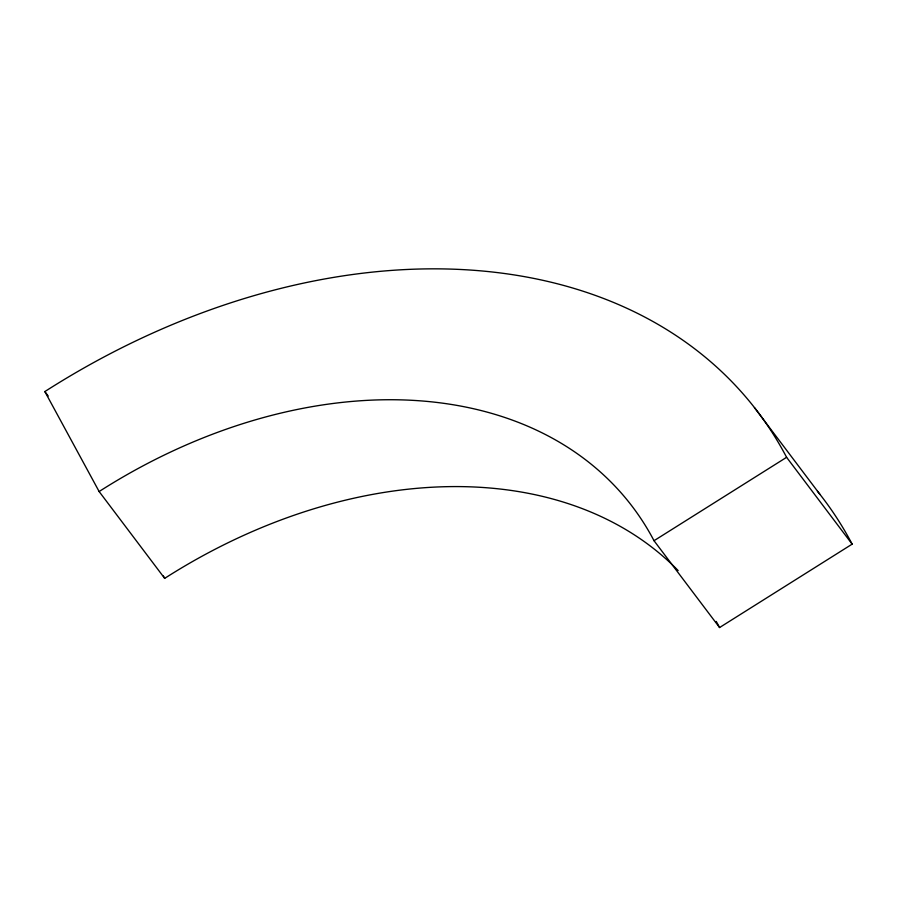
<?xml version="1.0" encoding="UTF-8"?>
<svg xmlns="http://www.w3.org/2000/svg" width="897" height="897" viewBox="0 0 897 897"><rect width="100%" height="100%" fill="white"/><g stroke="black" fill="none" stroke-linecap="round" stroke-linejoin="round"><path stroke-width="1.35" d="M654.014 540.712L786.602 457.313L852.15 544.143L719.573 627.541L654.014 540.712A466.698 335.994 -37.1 0 0 99.13 491.534L44.85 391.563A623.852 449.139 -37.1 0 1 786.602 457.313M754.433 407.608L819.981 494.438M44.85 391.563L48.214 396.014M99.13 491.534L164.678 578.363A466.698 335.994 -37.1 0 1 678.154 570.57M163.355 575.919L164.678 578.363M817.425 491.208A623.852 449.139 -37.1 0 1 852.15 544.143M716.255 621.442A466.698 335.994 -37.1 0 1 719.573 627.541"/></g></svg>
